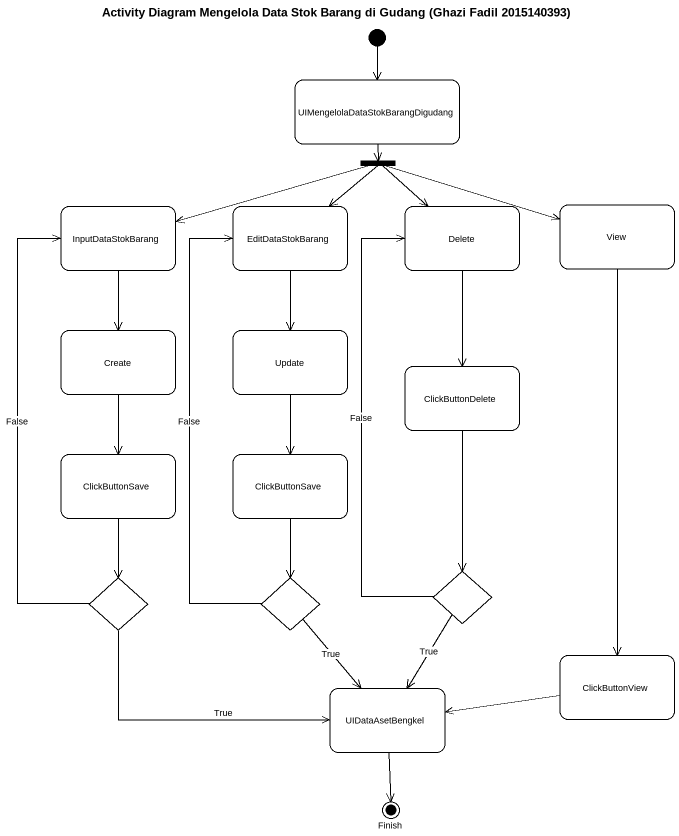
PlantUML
@startuml
title Activity Diagram Mengelola Data Stok Barang di Gudang (Ghazi Fadil 2015140393)
hide empty description
state "UIMengelolaDataStokBarangDigudang" as UIMengelolaDataStokBarangDig
state fork1 <<fork>>
state InputDataStokBarang
state EditDataStokBarang
state Delete
state View
state "Create" as Create_
state Update
state ClickButtonDelete
state ClickButtonSave
state "ClickButtonSave" as ClickButtonSave_2
state choice1 <<choice>>
state choice2 <<choice>>
state choice3 <<choice>>
state ClickButtonView
state UIDataAsetBengkel
state Finish <<end>>
[*] --> UIMengelolaDataStokBarangDig
UIMengelolaDataStokBarangDig --> fork1
fork1 -left-> InputDataStokBarang
fork1 --> EditDataStokBarang
fork1 --> Delete
fork1 -right-> View
InputDataStokBarang --> Create_
EditDataStokBarang --> Update
Delete --> ClickButtonDelete
View --> ClickButtonView
Create_ --> ClickButtonSave
Update --> ClickButtonSave_2
ClickButtonDelete --> choice3
ClickButtonSave --> choice1
ClickButtonSave_2 --> choice2
choice1 -up-> InputDataStokBarang : False
choice1 -right-> UIDataAsetBengkel : True
choice2 -up-> EditDataStokBarang : False
choice2 --> UIDataAsetBengkel : True
choice3 -up-> Delete : False
choice3 --> UIDataAsetBengkel : True
ClickButtonView -left-> UIDataAsetBengkel
UIDataAsetBengkel --> Finish
@enduml
